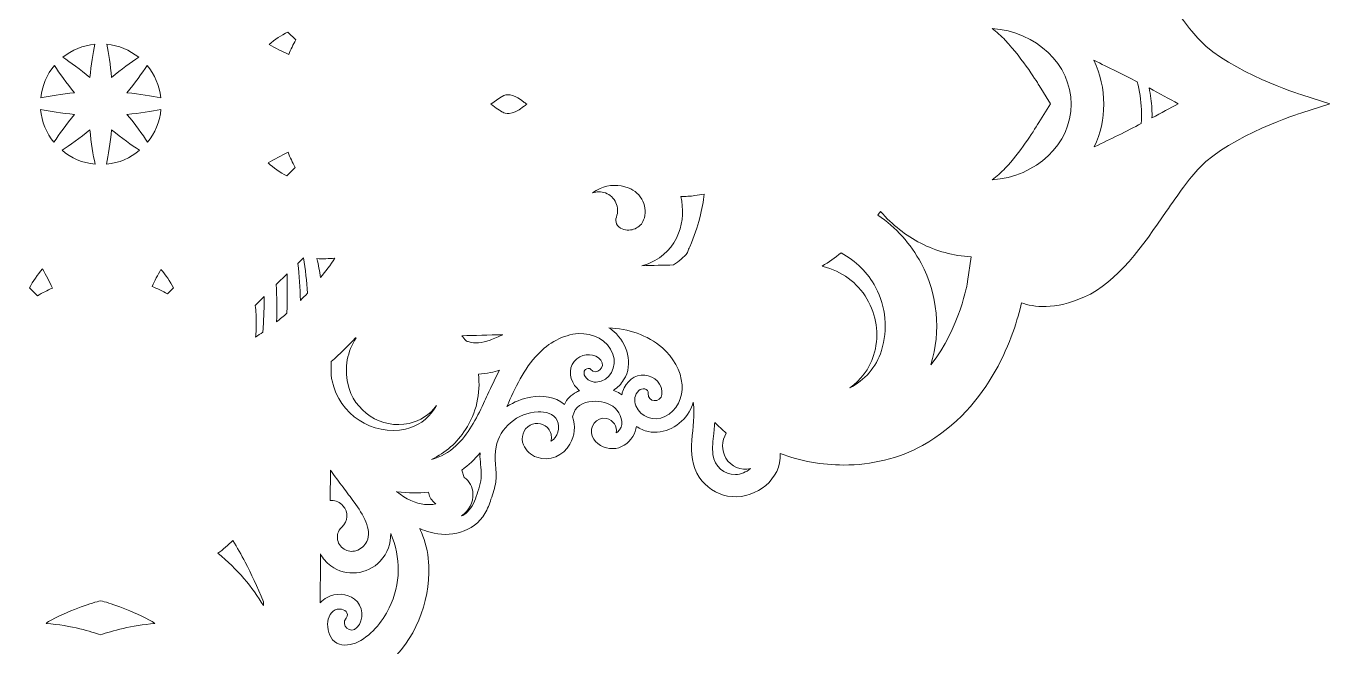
# Model space of a CAD drawing. Header units: millimetres. Extents: x -220 to 1461, y 255 to 578.
# Drawn here: x 1006.9 to 1144.7, y 389.9 to 455.6 of the extents above; entities that cross this region are included whole.
import ezdxf

# ---------------------------------------------------------------- set-up
doc = ezdxf.new("R2010")
doc.units = ezdxf.units.MM
doc.header["$MEASUREMENT"] = 0
doc.layers.add('Layer 6', color=7, linetype='Continuous')

msp = doc.modelspace()

# ---------------------------------------------------------------- linework, layer by layer
at = {"layer": 'Layer 6', "lineweight": 0}
for points, knots in [([(1141.7, 448.34), (1141.63, 448.36), (1134.11, 450.77), (1130.92, 454.12), (1129.79, 455.29), (1128.62, 456.99), (1127.38, 458.79), (1124.95, 462.32), (1122.19, 466.32), (1118.74, 467.82), (1115.56, 469.2), (1113.37, 468.92), (1112.08, 468.44), (1111.36, 471.64), (1108.9, 479.48), (1101.61, 483.53), (1097.21, 485.97), (1091.5, 486.25), (1086.55, 484.36), (1086.58, 484.6), (1086.6, 484.85), (1086.58, 485.1), (1086.39, 487.75), (1083.55, 489.58), (1081.03, 489.11), (1079.82, 488.88), (1078.71, 488.13), (1078.03, 487.11), (1077.26, 485.95), (1077.15, 484.56), (1077.25, 483.21), (1077.35, 481.85), (1077.57, 480.53), (1077.4, 479.18), (1077.3, 479.53), (1077.15, 479.87), (1076.96, 480.19), (1076.09, 481.66), (1074.35, 482.65), (1072.64, 482.28), (1070.79, 481.88), (1069.3, 479.88), (1069.96, 477.99), (1070.29, 477.05), (1071.21, 476.2), (1072.27, 476.3), (1073.3, 476.4), (1074.19, 477.29), (1074.08, 478.35), (1073.99, 479.29), (1072.52, 479.19), (1072.63, 478.26), (1072.69, 477.69), (1071.97, 477.64), (1071.64, 477.94), (1071.19, 478.35), (1071.12, 479.01), (1071.34, 479.55), (1071.82, 480.77), (1073.25, 481.25), (1074.4, 480.7), (1075.67, 480.09), (1076.32, 478.69), (1076.21, 477.32), (1076.1, 475.81), (1075.25, 474.41), (1074.13, 473.43), (1072.55, 472.05), (1070.52, 471.4), (1068.46, 471.3), (1068.65, 471.42), (1068.83, 471.56), (1069.01, 471.71), (1070.44, 472.98), (1071.11, 475.11), (1070.04, 476.83), (1068.96, 478.57), (1066.19, 479.27), (1064.86, 477.4), (1064.24, 476.52), (1064.21, 475.28), (1065.11, 474.58), (1065.86, 474), (1067.01, 473.96), (1067.64, 474.74), (1068.23, 475.47), (1067.13, 476.42), (1066.54, 475.69), (1066.45, 475.59), (1066.35, 475.56), (1066.15, 475.64), (1065.96, 475.72), (1065.86, 475.85), (1065.85, 476.04), (1065.84, 476.68), (1066.59, 477.08), (1067.15, 477.06), (1068.62, 476.99), (1069.38, 475.37), (1068.91, 474.09), (1068.51, 473), (1067.56, 472.3), (1066.48, 472.04), (1065.31, 473.31), (1064.46, 474.92), (1063.76, 476.46), (1062.65, 478.88), (1061.71, 481.45), (1060.02, 483.54), (1058.79, 485.06), (1057.09, 486.32), (1055.19, 486.76), (1056.48, 487.47), (1057.33, 488.74), (1057.45, 490.24), (1057.59, 491.99), (1056.88, 493.73), (1055.6, 494.92), (1054.3, 496.13), (1052.52, 496.73), (1050.77, 496.86), (1050.5, 496.88), (1050.23, 496.88), (1049.96, 496.88), (1050.29, 497.15), (1050.6, 497.44), (1050.9, 497.74), (1052.79, 499.64), (1053.96, 502.1), (1054.44, 504.72), (1054.97, 507.63), (1054.77, 510.67), (1054.29, 513.56), (1053.8, 516.48), (1052.94, 519.35), (1051.41, 521.91), (1051.33, 522.04), (1051.25, 522.17), (1051.16, 522.3), (1051.12, 522.38), (1051.08, 522.46), (1051.04, 522.54), (1046.99, 529.82), (1039.16, 532.28), (1035.96, 533), (1036.44, 534.29), (1036.71, 536.48), (1035.33, 539.66), (1033.84, 543.11), (1029.84, 545.87), (1026.31, 548.3), (1024.51, 549.54), (1022.81, 550.71), (1021.63, 551.84), (1018.29, 555.03), (1014.98, 562.35), (1014.98, 562.35), (1014.98, 562.35), (1011.67, 555.03), (1008.32, 551.84), (1007.15, 550.71), (1005.45, 549.54), (1003.65, 548.3), (1000.12, 545.87), (996.12, 543.11), (994.62, 539.66), (993.24, 536.48), (993.52, 534.29), (994, 533), (991.42, 532.42), (985.82, 530.71), (981.63, 526.24), (980.09, 525.07), (978.8, 523.58), (977.8, 521.91), (976.26, 519.35), (975.41, 516.48), (974.92, 513.56), (974.44, 510.67), (974.24, 507.63), (974.77, 504.72), (975.24, 502.1), (976.42, 499.64), (978.3, 497.74), (978.6, 497.44), (978.92, 497.15), (979.25, 496.88), (978.98, 496.88), (978.71, 496.88), (978.44, 496.86), (976.69, 496.73), (974.91, 496.13), (973.6, 494.92), (972.32, 493.73), (971.61, 491.99), (971.76, 490.24), (971.88, 488.74), (972.72, 487.47), (974.01, 486.76), (972.12, 486.32), (970.42, 485.06), (969.19, 483.54), (967.49, 481.45), (966.56, 478.88), (965.45, 476.46), (965.35, 476.25), (965.25, 476.03), (965.15, 475.82), (965.34, 476.45), (965.19, 477.17), (964.79, 477.74), (963.46, 479.62), (960.68, 478.92), (959.6, 477.18), (958.53, 475.46), (959.2, 473.33), (960.63, 472.06), (960.81, 471.91), (960.99, 471.77), (961.18, 471.65), (959.12, 471.75), (957.09, 472.4), (955.51, 473.78), (954.39, 474.76), (953.55, 476.16), (953.43, 477.67), (953.32, 479.04), (953.97, 480.44), (955.24, 481.05), (956.39, 481.6), (957.82, 481.12), (958.31, 479.9), (958.52, 479.36), (958.45, 478.7), (958, 478.29), (957.67, 477.99), (956.95, 478.04), (957.01, 478.61), (957.12, 479.54), (955.65, 479.64), (955.56, 478.7), (955.45, 477.64), (956.35, 476.75), (957.37, 476.65), (958.43, 476.55), (959.35, 477.39), (959.68, 478.34), (960.35, 480.23), (958.85, 482.23), (957, 482.63), (955.29, 483), (953.55, 482), (952.68, 480.54), (952.49, 480.22), (952.35, 479.88), (952.24, 479.53), (952.07, 480.88), (952.29, 482.2), (952.39, 483.56), (952.49, 484.91), (952.38, 486.3), (951.62, 487.46), (950.93, 488.48), (949.82, 489.23), (948.61, 489.46), (946.09, 489.93), (943.25, 488.1), (943.06, 485.44), (943.03, 485.1), (943.07, 484.77), (943.15, 484.46), (938.25, 486.24), (932.67, 485.93), (928.34, 483.53), (921.05, 479.48), (918.6, 471.64), (917.87, 468.44), (916.59, 468.92), (914.4, 469.2), (911.21, 467.82), (907.76, 466.32), (905.01, 462.32), (902.57, 458.79), (901.33, 456.99), (900.16, 455.29), (899.04, 454.12), (895.85, 450.77), (888.33, 448.36), (888.25, 448.34), (888.25, 448.34), (885.28, 447.4), (885.28, 447.4), (885.28, 447.4), (888.25, 446.45), (888.25, 446.45), (888.33, 446.43), (895.85, 444.02), (899.04, 440.67), (900.16, 439.5), (901.33, 437.8), (902.57, 436), (905.01, 432.47), (907.76, 428.47), (911.21, 426.97), (914.4, 425.59), (916.59, 425.87), (917.87, 426.35), (918.6, 423.15), (921.05, 415.31), (928.34, 411.26), (930.83, 409.88), (933.73, 409.19), (936.67, 409.19), (938.84, 409.19), (941.03, 409.57), (943.1, 410.32), (943.06, 410.07), (943.04, 409.82), (943.06, 409.57), (943.25, 406.91), (946.09, 405.09), (948.61, 405.56), (949.82, 405.78), (950.93, 406.53), (951.62, 407.55), (952.38, 408.71), (952.49, 410.1), (952.39, 411.45), (952.29, 412.81), (952.07, 414.14), (952.24, 415.48), (952.35, 415.14), (952.49, 414.8), (952.68, 414.47), (953.55, 413.01), (955.29, 412.01), (957, 412.38), (957.61, 412.51), (958.18, 412.82), (958.65, 413.24), (958.7, 412.88), (958.82, 412.53), (959.03, 412.2), (959.49, 411.46), (960.27, 410.93), (961.17, 410.93), (962.04, 410.93), (962.97, 411.4), (963.31, 412.24), (963.7, 413.22), (962.86, 414.32), (961.8, 414.11), (961.06, 413.97), (960.67, 413.25), (960.77, 412.58), (960.72, 412.61), (960.68, 412.63), (960.64, 412.67), (959.92, 413.25), (960.16, 414.33), (960.68, 414.97), (961.23, 415.63), (962.13, 415.94), (962.99, 415.93), (963.9, 415.93), (964.95, 415.64), (965.27, 414.69), (965.31, 414.55), (965.35, 414.42), (965.38, 414.28), (965.07, 413.34), (965.16, 412.26), (965.66, 411.41), (966.39, 410.17), (967.77, 409.51), (969.17, 410.01), (969.8, 410.24), (970.31, 410.7), (970.57, 411.33), (970.89, 412.1), (970.63, 413.01), (969.87, 413.4), (969.19, 413.75), (968.31, 413.58), (967.87, 412.92), (967.62, 412.53), (967.57, 412.11), (967.67, 411.71), (966.93, 412.06), (966.69, 413.19), (967.01, 413.9), (967.35, 414.65), (968.29, 414.84), (969.03, 414.81), (970.1, 414.77), (971.13, 414.36), (971.95, 413.67), (972.72, 413.02), (973.26, 412.1), (973.47, 411.12), (973.74, 409.88), (973.32, 408.65), (973.51, 407.4), (973.6, 406.78), (973.81, 406.17), (974.01, 405.58), (974.18, 405.05), (974.37, 404.54), (974.65, 404.06), (975.23, 403.09), (976.14, 402.4), (977.23, 402.08), (978.28, 401.78), (979.38, 401.79), (980.42, 402.08), (980.8, 402.18), (981.17, 402.31), (981.53, 402.46), (981.41, 402.2), (981.3, 401.93), (981.2, 401.68), (980.83, 400.68), (980.63, 399.6), (980.59, 398.53), (980.44, 394.57), (982.09, 390.61), (984.99, 388.09), (991.11, 382.79), (990.97, 378.13), (990.96, 377.71), (990.95, 377.67), (990.94, 377.63), (990.93, 377.58), (990.78, 376.9), (990.49, 376.04), (989.89, 375.62), (989.42, 375.29), (988.82, 375.31), (988.3, 375.47), (987.15, 375.82), (985.73, 376.95), (985.74, 378.26), (985.75, 378.72), (985.97, 379.31), (986.46, 379.44), (986.86, 379.54), (987.27, 379.29), (987.31, 378.9), (987.36, 378.49), (987.82, 378.23), (988.19, 378.31), (988.61, 378.39), (988.83, 378.79), (988.78, 379.19), (988.68, 380.05), (987.95, 380.71), (987.13, 380.89), (986.22, 381.09), (985.33, 380.72), (984.78, 379.96), (983.53, 378.23), (984.66, 376.12), (986.1, 374.95), (986.92, 374.29), (988.05, 373.82), (989.13, 373.85), (987.47, 371.79), (986.52, 369.33), (986.27, 366.67), (986.01, 363.98), (986.53, 361.27), (987.48, 358.76), (987.96, 357.49), (988.57, 356.26), (989.26, 355.09), (989.94, 353.95), (990.72, 352.82), (991.15, 351.55), (991.5, 350.51), (991.62, 349.34), (991.5, 348.24), (991.41, 348.17), (991.35, 348.06), (991.36, 347.93), (991.37, 347.78), (991.37, 347.64), (991.38, 347.49), (991.2, 346.78), (990.83, 346.06), (990.14, 345.77), (989.38, 345.45), (988.37, 345.84), (988.05, 346.61), (987.97, 346.79), (987.94, 346.99), (987.94, 347.18), (988.48, 346.88), (989.28, 347), (989.56, 347.59), (990.44, 349.42), (987.7, 351), (986.23, 348.72), (985.88, 348.18), (985.99, 344.17), (989.38, 344.17), (989.83, 344.18), (990.23, 344.26), (990.59, 344.4), (990.57, 344.36), (990.55, 344.32), (990.52, 344.28), (989.74, 343.07), (988.7, 342.05), (987.79, 340.93), (986.2, 338.96), (985.16, 336.46), (985.2, 333.9), (985.22, 332.67), (985.54, 331.42), (986.46, 330.54), (986.85, 330.16), (987.3, 329.87), (987.79, 329.68), (983.64, 328.18), (980.33, 325.33), (978.23, 321.35), (976.49, 318.05), (975.82, 314.26), (976.24, 310.71), (976.14, 309.29), (976.15, 307.85), (976.25, 306.46), (976.43, 304.08), (977.01, 301.69), (978.24, 299.62), (979.29, 297.83), (980.8, 296.32), (982.6, 295.28), (985.11, 293.84), (988.07, 293.22), (990.91, 293.59), (989.59, 292.54), (988.72, 291.09), (988.45, 289.42), (987.96, 286.39), (989.58, 283.39), (991.76, 281.4), (994.26, 279.12), (997.4, 277.6), (1000.32, 275.93), (1001.93, 275.01), (1003.53, 274.09), (1005.14, 273.17), (1006.46, 272.41), (1007.79, 271.67), (1009.06, 270.82), (1010.3, 269.99), (1011.49, 269.04), (1012.42, 267.9), (1013.87, 265), (1014.91, 262.49), (1014.91, 262.49), (1014.91, 262.49), (1015.97, 264.98), (1017.45, 267.86), (1018.38, 269.02), (1019.59, 269.98), (1020.84, 270.82), (1022.11, 271.67), (1023.44, 272.41), (1024.76, 273.17), (1026.37, 274.09), (1027.97, 275.01), (1029.58, 275.93), (1032.49, 277.6), (1035.64, 279.12), (1038.14, 281.4), (1040.32, 283.39), (1041.94, 286.39), (1041.45, 289.42), (1041.18, 291.09), (1040.31, 292.54), (1038.99, 293.59), (1041.83, 293.22), (1044.78, 293.84), (1047.29, 295.28), (1049.1, 296.32), (1050.61, 297.83), (1051.66, 299.62), (1052.88, 301.69), (1053.47, 304.08), (1053.65, 306.46), (1053.74, 307.76), (1053.76, 309.1), (1053.68, 310.44), (1054.16, 314.07), (1053.51, 317.97), (1051.72, 321.35), (1049.63, 325.32), (1046.34, 328.16), (1042.21, 329.66), (1042.71, 329.86), (1043.18, 330.15), (1043.58, 330.54), (1044.49, 331.42), (1044.81, 332.67), (1044.83, 333.9), (1044.87, 336.46), (1043.83, 338.96), (1042.24, 340.93), (1041.34, 342.05), (1040.29, 343.07), (1039.51, 344.28), (1039.48, 344.32), (1039.46, 344.36), (1039.44, 344.4), (1039.8, 344.26), (1040.2, 344.18), (1040.65, 344.17), (1044.04, 344.17), (1044.15, 348.18), (1043.8, 348.72), (1042.33, 351), (1039.59, 349.42), (1040.47, 347.59), (1040.75, 347), (1041.55, 346.88), (1042.09, 347.18), (1042.09, 346.99), (1042.06, 346.79), (1041.98, 346.61), (1041.66, 345.84), (1040.65, 345.45), (1039.89, 345.77), (1039.2, 346.06), (1038.84, 346.78), (1038.66, 347.49), (1038.66, 347.64), (1038.66, 347.78), (1038.67, 347.93), (1038.68, 348.06), (1038.62, 348.17), (1038.53, 348.24), (1038.41, 349.34), (1038.53, 350.51), (1038.88, 351.55), (1039.31, 352.82), (1040.09, 353.95), (1040.77, 355.09), (1041.46, 356.26), (1042.07, 357.49), (1042.55, 358.76), (1043.5, 361.27), (1044.02, 363.98), (1043.76, 366.67), (1043.51, 369.33), (1042.57, 371.79), (1040.9, 373.85), (1041.98, 373.82), (1043.11, 374.29), (1043.93, 374.95), (1045.37, 376.12), (1046.5, 378.23), (1045.25, 379.96), (1044.7, 380.72), (1043.82, 381.09), (1042.9, 380.89), (1042.08, 380.71), (1041.35, 380.05), (1041.25, 379.19), (1041.21, 378.79), (1041.42, 378.39), (1041.84, 378.31), (1042.21, 378.23), (1042.67, 378.49), (1042.72, 378.9), (1042.76, 379.29), (1043.17, 379.54), (1043.57, 379.44), (1044.06, 379.31), (1044.28, 378.72), (1044.29, 378.26), (1044.3, 376.95), (1042.88, 375.82), (1041.74, 375.47), (1041.22, 375.31), (1040.61, 375.29), (1040.15, 375.62), (1039.54, 376.04), (1039.25, 376.9), (1039.1, 377.58), (1039.09, 377.63), (1039.08, 377.67), (1039.08, 377.71), (1039.06, 378.13), (1038.92, 382.79), (1045.04, 388.09), (1047.95, 390.61), (1049.59, 394.57), (1049.44, 398.53), (1049.41, 399.6), (1049.21, 400.68), (1048.83, 401.68), (1048.73, 401.93), (1048.62, 402.2), (1048.5, 402.46), (1048.86, 402.31), (1049.23, 402.18), (1049.61, 402.08), (1050.66, 401.79), (1051.75, 401.78), (1052.8, 402.08), (1053.89, 402.4), (1054.8, 403.09), (1055.38, 404.06), (1055.66, 404.54), (1055.85, 405.05), (1056.02, 405.58), (1056.22, 406.17), (1056.43, 406.78), (1056.52, 407.4), (1056.71, 408.65), (1056.29, 409.88), (1056.56, 411.12), (1056.77, 412.1), (1057.31, 413.02), (1058.08, 413.67), (1058.9, 414.36), (1059.93, 414.77), (1061, 414.81), (1061.74, 414.84), (1062.68, 414.65), (1063.02, 413.9), (1063.34, 413.19), (1063.1, 412.06), (1062.36, 411.71), (1062.46, 412.11), (1062.42, 412.53), (1062.16, 412.92), (1061.73, 413.58), (1060.84, 413.75), (1060.16, 413.4), (1059.4, 413.01), (1059.14, 412.1), (1059.46, 411.33), (1059.72, 410.7), (1060.23, 410.24), (1060.87, 410.01), (1062.26, 409.51), (1063.64, 410.17), (1064.37, 411.41), (1064.87, 412.26), (1064.97, 413.34), (1064.65, 414.28), (1064.68, 414.42), (1064.72, 414.55), (1064.76, 414.69), (1065.08, 415.64), (1066.13, 415.93), (1067.05, 415.93), (1067.9, 415.94), (1068.81, 415.63), (1069.35, 414.97), (1069.87, 414.33), (1070.11, 413.25), (1069.39, 412.67), (1069.35, 412.63), (1069.31, 412.61), (1069.26, 412.58), (1069.36, 413.25), (1068.97, 413.97), (1068.23, 414.11), (1067.17, 414.32), (1066.33, 413.22), (1066.72, 412.24), (1067.06, 411.4), (1067.99, 410.93), (1068.87, 410.93), (1069.76, 410.93), (1070.54, 411.46), (1071, 412.2), (1071.22, 412.55), (1071.34, 412.91), (1071.39, 413.28), (1071.77, 413.02), (1072.19, 412.83), (1072.64, 412.73), (1074.35, 412.36), (1076.09, 413.36), (1076.96, 414.82), (1077.15, 415.15), (1077.3, 415.48), (1077.4, 415.83), (1077.57, 414.48), (1077.35, 413.16), (1077.25, 411.8), (1077.15, 410.45), (1077.26, 409.06), (1078.03, 407.9), (1078.71, 406.88), (1079.82, 406.13), (1081.03, 405.91), (1083.55, 405.43), (1086.39, 407.26), (1086.58, 409.92), (1086.6, 410.09), (1086.59, 410.25), (1086.58, 410.41), (1088.73, 409.6), (1091.02, 409.19), (1093.28, 409.19), (1096.23, 409.19), (1099.13, 409.88), (1101.61, 411.26), (1108.9, 415.31), (1111.36, 423.15), (1112.08, 426.35), (1113.37, 425.87), (1115.56, 425.59), (1118.74, 426.97), (1122.19, 428.47), (1124.95, 432.47), (1127.38, 436), (1128.62, 437.8), (1129.79, 439.5), (1130.92, 440.67), (1134.11, 444.02), (1141.63, 446.43), (1141.7, 446.45), (1141.7, 446.45), (1144.67, 447.4), (1144.67, 447.4), (1144.67, 447.4), (1141.7, 448.34), (1141.7, 448.34)], [0, 0, 0, 0, 1, 1, 1, 2, 2, 2, 3, 3, 3, 4, 4, 4, 5, 5, 5, 6, 6, 6, 7, 7, 7, 8, 8, 8, 9, 9, 9, 10, 10, 10, 11, 11, 11, 12, 12, 12, 13, 13, 13, 14, 14, 14, 15, 15, 15, 16, 16, 16, 17, 17, 17, 18, 18, 18, 19, 19, 19, 20, 20, 20, 21, 21, 21, 22, 22, 22, 23, 23, 23, 24, 24, 24, 25, 25, 25, 26, 26, 26, 27, 27, 27, 28, 28, 28, 29, 29, 29, 30, 30, 30, 31, 31, 31, 32, 32, 32, 33, 33, 33, 34, 34, 34, 35, 35, 35, 36, 36, 36, 37, 37, 37, 38, 38, 38, 39, 39, 39, 40, 40, 40, 41, 41, 41, 42, 42, 42, 43, 43, 43, 44, 44, 44, 45, 45, 45, 46, 46, 46, 47, 47, 47, 48, 48, 48, 49, 49, 49, 50, 50, 50, 51, 51, 51, 52, 52, 52, 53, 53, 53, 54, 54, 54, 55, 55, 55, 56, 56, 56, 57, 57, 57, 58, 58, 58, 59, 59, 59, 60, 60, 60, 61, 61, 61, 62, 62, 62, 63, 63, 63, 64, 64, 64, 65, 65, 65, 66, 66, 66, 67, 67, 67, 68, 68, 68, 69, 69, 69, 70, 70, 70, 71, 71, 71, 72, 72, 72, 73, 73, 73, 74, 74, 74, 75, 75, 75, 76, 76, 76, 77, 77, 77, 78, 78, 78, 79, 79, 79, 80, 80, 80, 81, 81, 81, 82, 82, 82, 83, 83, 83, 84, 84, 84, 85, 85, 85, 86, 86, 86, 87, 87, 87, 88, 88, 88, 89, 89, 89, 90, 90, 90, 91, 91, 91, 92, 92, 92, 93, 93, 93, 94, 94, 94, 95, 95, 95, 96, 96, 96, 97, 97, 97, 98, 98, 98, 99, 99, 99, 100, 100, 100, 101, 101, 101, 102, 102, 102, 103, 103, 103, 104, 104, 104, 105, 105, 105, 106, 106, 106, 107, 107, 107, 108, 108, 108, 109, 109, 109, 110, 110, 110, 111, 111, 111, 112, 112, 112, 113, 113, 113, 114, 114, 114, 115, 115, 115, 116, 116, 116, 117, 117, 117, 118, 118, 118, 119, 119, 119, 120, 120, 120, 121, 121, 121, 122, 122, 122, 123, 123, 123, 124, 124, 124, 125, 125, 125, 126, 126, 126, 127, 127, 127, 128, 128, 128, 129, 129, 129, 130, 130, 130, 131, 131, 131, 132, 132, 132, 133, 133, 133, 134, 134, 134, 135, 135, 135, 136, 136, 136, 137, 137, 137, 138, 138, 138, 139, 139, 139, 140, 140, 140, 141, 141, 141, 142, 142, 142, 143, 143, 143, 144, 144, 144, 145, 145, 145, 146, 146, 146, 147, 147, 147, 148, 148, 148, 149, 149, 149, 150, 150, 150, 151, 151, 151, 152, 152, 152, 153, 153, 153, 154, 154, 154, 155, 155, 155, 156, 156, 156, 157, 157, 157, 158, 158, 158, 159, 159, 159, 160, 160, 160, 161, 161, 161, 162, 162, 162, 163, 163, 163, 164, 164, 164, 165, 165, 165, 166, 166, 166, 167, 167, 167, 168, 168, 168, 169, 169, 169, 170, 170, 170, 171, 171, 171, 172, 172, 172, 173, 173, 173, 174, 174, 174, 175, 175, 175, 176, 176, 176, 177, 177, 177, 178, 178, 178, 179, 179, 179, 180, 180, 180, 181, 181, 181, 182, 182, 182, 183, 183, 183, 184, 184, 184, 185, 185, 185, 186, 186, 186, 187, 187, 187, 188, 188, 188, 189, 189, 189, 190, 190, 190, 191, 191, 191, 192, 192, 192, 193, 193, 193, 194, 194, 194, 195, 195, 195, 196, 196, 196, 197, 197, 197, 198, 198, 198, 199, 199, 199, 200, 200, 200, 201, 201, 201, 202, 202, 202, 203, 203, 203, 204, 204, 204, 205, 205, 205, 206, 206, 206, 207, 207, 207, 208, 208, 208, 209, 209, 209, 210, 210, 210, 211, 211, 211, 212, 212, 212, 213, 213, 213, 214, 214, 214, 215, 215, 215, 216, 216, 216, 217, 217, 217, 218, 218, 218, 219, 219, 219, 220, 220, 220, 221, 221, 221, 222, 222, 222, 223, 223, 223, 224, 224, 224, 225, 225, 225, 226, 226, 226, 227, 227, 227, 228, 228, 228, 229, 229, 229, 230, 230, 230, 231, 231, 231, 232, 232, 232, 233, 233, 233, 234, 234, 234, 235, 235, 235, 236, 236, 236, 237, 237, 237, 238, 238, 238, 239, 239, 239, 240, 240, 240, 241, 241, 241, 242, 242, 242, 243, 243, 243, 244, 244, 244, 245, 245, 245, 246, 246, 246, 247, 247, 247, 248, 248, 248, 249, 249, 249, 250, 250, 250, 251, 251, 251, 252, 252, 252, 253, 253, 253, 254, 254, 254, 255, 255, 255, 256, 256, 256, 257, 257, 257, 258, 258, 258, 259, 259, 259, 260, 260, 260, 261, 261, 261, 262, 262, 262, 263, 263, 263, 264, 264, 264, 265, 265, 265, 266, 266, 266, 267, 267, 267, 268, 268, 268, 269, 269, 269, 270, 270, 270, 271, 271, 271, 272, 272, 272, 273, 273, 273, 274, 274, 274, 275, 275, 275, 276, 276, 276, 277, 277, 277, 278, 278, 278, 278]), ([(1034.65, 452.62), (1033.94, 452.94), (1033.25, 453.29), (1032.57, 453.66), (1033.17, 454.2), (1033.84, 454.65), (1034.56, 454.99), (1034.56, 454.99), (1035.4, 454.16), (1035.4, 454.16), (1035.11, 453.66), (1034.86, 453.15), (1034.65, 452.62)], [0, 0, 0, 0, 1, 1, 1, 2, 2, 2, 3, 3, 3, 4, 4, 4, 4]), ([(1108.97, 439.35), (1109.47, 439.72), (1109.94, 440.13), (1110.37, 440.6), (1111.93, 442.27), (1113.26, 444.34), (1113.9, 445.41), (1113.9, 445.41), (1115.13, 447.39), (1115.13, 447.39), (1115.13, 447.39), (1113.95, 449.34), (1113.95, 449.34), (1113.88, 449.45), (1112.26, 452.1), (1110.37, 454.12), (1109.94, 454.59), (1109.48, 455), (1108.98, 455.37), (1113.65, 455.04), (1117.33, 451.57), (1117.33, 447.36), (1117.33, 443.15), (1113.64, 439.68), (1108.97, 439.35)], [0, 0, 0, 0, 1, 1, 1, 2, 2, 2, 3, 3, 3, 4, 4, 4, 5, 5, 5, 6, 6, 6, 7, 7, 7, 8, 8, 8, 8]), ([(1014.16, 453.71), (1013.96, 452.74), (1013.77, 451.54), (1013.64, 450.19), (1012.6, 451.06), (1011.6, 451.77), (1010.77, 452.32), (1011.72, 453.08), (1012.89, 453.59), (1014.16, 453.71)], [0, 0, 0, 0, 1, 1, 1, 2, 2, 2, 3, 3, 3, 3]), ([(1015.93, 450.19), (1015.81, 451.54), (1015.61, 452.74), (1015.41, 453.71), (1016.69, 453.59), (1017.85, 453.08), (1018.8, 452.32), (1017.97, 451.77), (1016.98, 451.06), (1015.93, 450.19)], [0, 0, 0, 0, 1, 1, 1, 2, 2, 2, 3, 3, 3, 3]), ([(1124.74, 445.31), (1123.2, 444.51), (1121.53, 443.67), (1119.77, 442.85), (1120.44, 444.27), (1120.78, 445.8), (1120.78, 447.36), (1120.78, 448.97), (1120.42, 450.55), (1119.72, 452), (1121.32, 451.25), (1122.87, 450.48), (1124.31, 449.74), (1124.55, 448.77), (1124.71, 447.79), (1124.75, 446.79), (1124.78, 446.3), (1124.77, 445.81), (1124.74, 445.31)], [0, 0, 0, 0, 1, 1, 1, 2, 2, 2, 3, 3, 3, 4, 4, 4, 5, 5, 5, 6, 6, 6, 6]), ([(1012.02, 448.57), (1010.64, 448.44), (1009.42, 448.24), (1008.44, 448.04), (1008.58, 449.33), (1009.1, 450.5), (1009.89, 451.45), (1010.44, 450.62), (1011.15, 449.62), (1012.02, 448.57)], [0, 0, 0, 0, 1, 1, 1, 2, 2, 2, 3, 3, 3, 3]), ([(1021.13, 448.04), (1020.15, 448.24), (1018.93, 448.44), (1017.55, 448.57), (1018.42, 449.62), (1019.14, 450.62), (1019.69, 451.45), (1020.47, 450.5), (1021, 449.33), (1021.13, 448.04)], [0, 0, 0, 0, 1, 1, 1, 2, 2, 2, 3, 3, 3, 3]), ([(1056.95, 448.03), (1056.95, 448.03), (1057.38, 448.29), (1057.38, 448.29), (1057.92, 448.49), (1058.62, 448.27), (1059.46, 447.62), (1059.57, 447.53), (1059.69, 447.45), (1059.8, 447.36), (1059.69, 447.28), (1059.57, 447.19), (1059.46, 447.1), (1058.14, 446.09), (1057.5, 446.37), (1057.26, 446.5), (1057.02, 446.65), (1056.57, 446.96), (1056, 447.36), (1056, 447.36), (1056.95, 448.03), (1056.95, 448.03)], [0, 0, 0, 0, 1, 1, 1, 2, 2, 2, 3, 3, 3, 4, 4, 4, 5, 5, 5, 6, 6, 6, 7, 7, 7, 7]), ([(1125.87, 445.91), (1125.88, 446.23), (1125.87, 446.54), (1125.86, 446.86), (1125.82, 447.6), (1125.72, 448.35), (1125.57, 449.08), (1126.67, 448.49), (1127.7, 447.93), (1128.63, 447.41), (1127.79, 446.94), (1126.86, 446.43), (1125.87, 445.91)], [0, 0, 0, 0, 1, 1, 1, 2, 2, 2, 3, 3, 3, 4, 4, 4, 4]), ([(1009.84, 443.33), (1009.05, 444.3), (1008.54, 445.5), (1008.43, 446.81), (1009.41, 446.61), (1010.64, 446.41), (1012.02, 446.28), (1011.12, 445.2), (1010.4, 444.18), (1009.84, 443.33)], [0, 0, 0, 0, 1, 1, 1, 2, 2, 2, 3, 3, 3, 3]), ([(1019.73, 443.33), (1019.18, 444.18), (1018.45, 445.2), (1017.55, 446.28), (1018.93, 446.41), (1020.16, 446.61), (1021.14, 446.81), (1021.03, 445.5), (1020.52, 444.3), (1019.73, 443.33)], [0, 0, 0, 0, 1, 1, 1, 2, 2, 2, 3, 3, 3, 3]), ([(1013.64, 444.66), (1013.77, 443.25), (1013.98, 442), (1014.19, 441.01), (1012.86, 441.13), (1011.65, 441.66), (1010.69, 442.48), (1011.53, 443.03), (1012.56, 443.76), (1013.64, 444.66)], [0, 0, 0, 0, 1, 1, 1, 2, 2, 2, 3, 3, 3, 3]), ([(1018.88, 442.48), (1017.92, 441.66), (1016.71, 441.13), (1015.39, 441.01), (1015.59, 442), (1015.8, 443.25), (1015.93, 444.66), (1017.01, 443.76), (1018.04, 443.03), (1018.88, 442.48)], [0, 0, 0, 0, 1, 1, 1, 2, 2, 2, 3, 3, 3, 3]), ([(1034.44, 439.79), (1033.72, 440.15), (1033.05, 440.62), (1032.46, 441.16), (1033.15, 441.56), (1033.86, 441.93), (1034.58, 442.27), (1034.79, 441.73), (1035.05, 441.2), (1035.33, 440.68), (1035.33, 440.68), (1034.44, 439.79), (1034.44, 439.79)], [0, 0, 0, 0, 1, 1, 1, 2, 2, 2, 3, 3, 3, 4, 4, 4, 4]), ([(1069.22, 436.93), (1069.01, 437.41), (1068.62, 437.78), (1068.12, 437.97), (1067.89, 438.06), (1067.66, 438.1), (1067.42, 438.1), (1067.2, 438.1), (1066.98, 438.06), (1066.76, 437.98), (1067, 438.17), (1067.27, 438.32), (1067.55, 438.45), (1068.5, 438.86), (1069.56, 438.88), (1070.53, 438.51), (1071.22, 438.25), (1071.77, 437.75), (1072.07, 437.09), (1072.36, 436.46), (1072.39, 435.75), (1072.15, 435.11), (1071.99, 434.7), (1071.68, 434.37), (1071.26, 434.19), (1070.83, 434), (1070.34, 433.99), (1069.89, 434.16), (1069.63, 434.26), (1069.42, 434.46), (1069.3, 434.7), (1069.19, 434.94), (1069.18, 435.19), (1069.27, 435.42), (1069.46, 435.91), (1069.44, 436.45), (1069.22, 436.93)], [0, 0, 0, 0, 1, 1, 1, 2, 2, 2, 3, 3, 3, 4, 4, 4, 5, 5, 5, 6, 6, 6, 7, 7, 7, 8, 8, 8, 9, 9, 9, 10, 10, 10, 11, 11, 11, 12, 12, 12, 12]), ([(1077.02, 432.28), (1077, 432.23), (1076.98, 432.18), (1076.96, 432.13), (1076.89, 431.98), (1076.83, 431.82), (1076.79, 431.66), (1076.37, 431.16), (1075.88, 430.73), (1075.32, 430.36), (1074.24, 430.33), (1073.12, 430.3), (1071.96, 430.27), (1072.26, 430.34), (1072.55, 430.44), (1072.84, 430.57), (1074.24, 431.18), (1075.31, 432.29), (1075.84, 433.71), (1076.32, 434.97), (1076.39, 436.31), (1076.07, 437.59), (1076.57, 437.59), (1077.08, 437.62), (1077.57, 437.69), (1077.9, 437.73), (1078.22, 437.78), (1078.54, 437.85), (1078.39, 436.37), (1077.98, 434.45), (1077.02, 432.28)], [0, 0, 0, 0, 1, 1, 1, 2, 2, 2, 3, 3, 3, 4, 4, 4, 5, 5, 5, 6, 6, 6, 7, 7, 7, 8, 8, 8, 9, 9, 9, 10, 10, 10, 10]), ([(1106.39, 428.59), (1106.38, 428.52), (1105.58, 423.68), (1102.5, 419.79), (1103.6, 423.39), (1103.23, 427.21), (1101.47, 430.54), (1100.37, 432.59), (1098.81, 434.34), (1096.91, 435.63), (1097, 435.75), (1097.09, 435.88), (1097.18, 436.01), (1098.43, 434.6), (1099.88, 433.45), (1101.43, 432.66), (1103.08, 431.81), (1104.86, 431.33), (1106.75, 431.21), (1106.75, 431.21), (1106.39, 428.59), (1106.39, 428.59)], [0, 0, 0, 0, 1, 1, 1, 2, 2, 2, 3, 3, 3, 4, 4, 4, 5, 5, 5, 6, 6, 6, 7, 7, 7, 7]), ([(1097.28, 421.29), (1096.73, 419.52), (1095.48, 418.14), (1093.93, 417.35), (1095.09, 418.15), (1096, 419.33), (1096.45, 420.77), (1097.05, 422.67), (1096.86, 424.69), (1095.93, 426.45), (1094.99, 428.22), (1093.4, 429.52), (1091.47, 430.1), (1091.32, 430.14), (1091.16, 430.18), (1091.01, 430.22), (1091.71, 430.66), (1092.38, 431.13), (1093.02, 431.63), (1094.57, 430.81), (1095.85, 429.53), (1096.67, 427.99), (1097.77, 425.92), (1097.99, 423.54), (1097.28, 421.29)], [0, 0, 0, 0, 1, 1, 1, 2, 2, 2, 3, 3, 3, 4, 4, 4, 5, 5, 5, 6, 6, 6, 7, 7, 7, 8, 8, 8, 8]), ([(1008.63, 429.93), (1009.01, 429.27), (1009.36, 428.59), (1009.68, 427.91), (1009.14, 427.67), (1008.61, 427.4), (1008.1, 427.1), (1008.1, 427.1), (1007.26, 427.92), (1007.26, 427.92), (1007.62, 428.65), (1008.08, 429.33), (1008.63, 429.93)], [0, 0, 0, 0, 1, 1, 1, 2, 2, 2, 3, 3, 3, 4, 4, 4, 4]), ([(1036.62, 427.37), (1036.38, 427.11), (1036.13, 426.85), (1035.88, 426.6), (1035.86, 427.91), (1035.77, 429.22), (1035.61, 430.52), (1035.61, 430.52), (1036.21, 431.12), (1036.21, 431.12), (1036.41, 429.88), (1036.56, 428.63), (1036.62, 427.37)], [0, 0, 0, 0, 1, 1, 1, 2, 2, 2, 3, 3, 3, 4, 4, 4, 4]), ([(1039.52, 431.06), (1039.05, 430.35), (1038.54, 429.67), (1038.01, 429.01), (1037.92, 429.69), (1037.79, 430.36), (1037.63, 431.02), (1038.26, 431), (1038.89, 431.01), (1039.52, 431.06)], [0, 0, 0, 0, 1, 1, 1, 2, 2, 2, 3, 3, 3, 3]), ([(1021.14, 429.87), (1021.67, 429.28), (1022.11, 428.63), (1022.46, 427.92), (1022.46, 427.92), (1021.84, 427.31), (1021.84, 427.31), (1021.31, 427.6), (1020.76, 427.86), (1020.2, 428.08), (1020.49, 428.69), (1020.81, 429.28), (1021.14, 429.87)], [0, 0, 0, 0, 1, 1, 1, 2, 2, 2, 3, 3, 3, 4, 4, 4, 4]), ([(1033.33, 428.27), (1033.33, 428.27), (1034.47, 429.4), (1034.47, 429.4), (1034.5, 428.04), (1034.5, 426.69), (1034.46, 425.34), (1034.46, 425.32), (1034.46, 425.29), (1034.46, 425.26), (1034.1, 424.94), (1033.74, 424.64), (1033.36, 424.34), (1033.41, 425.65), (1033.4, 426.96), (1033.33, 428.27)], [0, 0, 0, 0, 1, 1, 1, 2, 2, 2, 3, 3, 3, 4, 4, 4, 5, 5, 5, 5]), ([(1031.95, 423.76), (1031.94, 423.59), (1031.92, 423.42), (1031.91, 423.25), (1031.66, 423.07), (1031.41, 422.89), (1031.15, 422.72), (1031.19, 423.22), (1031.22, 423.72), (1031.22, 424.22), (1031.22, 424.83), (1031.18, 425.45), (1031.11, 426.07), (1031.11, 426.07), (1032.06, 427.01), (1032.06, 427.01), (1032.06, 425.92), (1032.02, 424.84), (1031.95, 423.76)], [0, 0, 0, 0, 1, 1, 1, 2, 2, 2, 3, 3, 3, 4, 4, 4, 5, 5, 5, 6, 6, 6, 6]), ([(1067.15, 417.96), (1066.59, 417.93), (1065.84, 418.33), (1065.85, 418.97), (1065.86, 419.16), (1065.96, 419.29), (1066.15, 419.37), (1066.35, 419.45), (1066.45, 419.43), (1066.54, 419.32), (1067.13, 418.59), (1068.23, 419.55), (1067.64, 420.27), (1067.01, 421.05), (1065.86, 421.01), (1065.11, 420.43), (1064.21, 419.73), (1064.24, 418.49), (1064.86, 417.62), (1065.02, 417.39), (1065.2, 417.21), (1065.39, 417.05), (1065.28, 417.01), (1065.17, 416.97), (1065.07, 416.91), (1064.48, 416.61), (1064.05, 416.16), (1063.78, 415.61), (1062.83, 416.43), (1061.41, 416.59), (1060.22, 416.37), (1059.31, 416.21), (1058.45, 415.87), (1057.69, 415.37), (1058.59, 417.35), (1059.48, 419.35), (1060.99, 420.93), (1062.09, 422.09), (1063.63, 422.99), (1065.27, 423.09), (1066.8, 423.18), (1068.36, 422.42), (1068.91, 420.92), (1069.38, 419.64), (1068.62, 418.02), (1067.15, 417.96)], [0, 0, 0, 0, 1, 1, 1, 2, 2, 2, 3, 3, 3, 4, 4, 4, 5, 5, 5, 6, 6, 6, 7, 7, 7, 8, 8, 8, 9, 9, 9, 10, 10, 10, 11, 11, 11, 12, 12, 12, 13, 13, 13, 14, 14, 14, 15, 15, 15, 15]), ([(1074.4, 414.31), (1073.25, 413.76), (1071.82, 414.24), (1071.34, 415.46), (1071.12, 416), (1071.19, 416.67), (1071.64, 417.07), (1071.97, 417.37), (1072.69, 417.32), (1072.63, 416.75), (1072.52, 415.82), (1073.99, 415.72), (1074.08, 416.66), (1074.19, 417.72), (1073.3, 418.61), (1072.27, 418.71), (1071.21, 418.81), (1070.29, 417.97), (1069.96, 417.02), (1069.91, 416.88), (1069.88, 416.74), (1069.85, 416.61), (1069.78, 416.65), (1069.72, 416.7), (1069.65, 416.75), (1069.43, 416.89), (1069.19, 417), (1068.96, 417.09), (1069.39, 417.38), (1069.77, 417.75), (1070.04, 418.19), (1071.11, 419.9), (1070.44, 422.03), (1069.01, 423.3), (1068.83, 423.45), (1068.65, 423.59), (1068.46, 423.71), (1070.52, 423.61), (1072.55, 422.97), (1074.13, 421.58), (1075.25, 420.6), (1076.1, 419.2), (1076.21, 417.69), (1076.32, 416.32), (1075.67, 414.93), (1074.4, 414.31)], [0, 0, 0, 0, 1, 1, 1, 2, 2, 2, 3, 3, 3, 4, 4, 4, 5, 5, 5, 6, 6, 6, 7, 7, 7, 8, 8, 8, 9, 9, 9, 10, 10, 10, 11, 11, 11, 12, 12, 12, 13, 13, 13, 14, 14, 14, 15, 15, 15, 15]), ([(1039.23, 418.1), (1039.2, 418.26), (1039.17, 418.43), (1039.14, 418.59), (1039.14, 418.59), (1039.15, 420.14), (1039.15, 420.14), (1040.05, 420.93), (1040.91, 421.78), (1041.72, 422.66), (1041.74, 422.66), (1041.76, 422.66), (1041.78, 422.66), (1041.78, 422.65), (1041.77, 422.64), (1041.76, 422.63), (1040.84, 421.2), (1040.52, 419.49), (1040.88, 417.82), (1041.52, 414.86), (1044.43, 412.96), (1047.37, 413.59), (1048.55, 413.85), (1049.57, 414.52), (1050.26, 415.5), (1050.18, 415.36), (1050.1, 415.22), (1050.02, 415.09), (1049.32, 414.01), (1048.25, 413.27), (1047, 413), (1043.48, 412.25), (1040, 414.54), (1039.23, 418.1)], [0, 0, 0, 0, 1, 1, 1, 2, 2, 2, 3, 3, 3, 4, 4, 4, 5, 5, 5, 6, 6, 6, 7, 7, 7, 8, 8, 8, 9, 9, 9, 10, 10, 10, 11, 11, 11, 11]), ([(1055.92, 422.4), (1055.03, 422.09), (1054.31, 422.03), (1053.71, 422.21), (1053.6, 422.25), (1053.49, 422.29), (1053.35, 422.35), (1053.23, 422.53), (1053.1, 422.7), (1052.95, 422.87), (1054.3, 422.9), (1055.74, 422.94), (1057.28, 422.97), (1056.82, 422.76), (1056.38, 422.56), (1055.92, 422.4)], [0, 0, 0, 0, 1, 1, 1, 2, 2, 2, 3, 3, 3, 4, 4, 4, 5, 5, 5, 5]), ([(1055.66, 416.62), (1055.52, 416.31), (1055.38, 416.01), (1055.24, 415.7), (1054.48, 414.09), (1053.6, 412.42), (1052.31, 411.22), (1051.58, 410.53), (1050.72, 410.05), (1049.74, 409.79), (1051.2, 410.48), (1052.44, 411.56), (1053.34, 412.94), (1054.47, 414.7), (1054.94, 416.76), (1054.69, 418.81), (1055.11, 418.82), (1055.54, 418.88), (1055.97, 418.97), (1056.3, 419.04), (1056.62, 419.13), (1056.93, 419.23), (1056.47, 418.37), (1056.06, 417.49), (1055.66, 416.62)], [0, 0, 0, 0, 1, 1, 1, 2, 2, 2, 3, 3, 3, 4, 4, 4, 5, 5, 5, 6, 6, 6, 7, 7, 7, 8, 8, 8, 8]), ([(1081.86, 408.18), (1080.64, 408.14), (1079.65, 409.02), (1079.48, 410.31), (1079.39, 411), (1079.47, 411.75), (1079.56, 412.54), (1079.58, 412.72), (1079.6, 412.9), (1079.61, 413.08), (1079.63, 413.27), (1079.65, 413.47), (1079.66, 413.69), (1080.05, 413.3), (1080.46, 412.92), (1080.89, 412.57), (1080.39, 411.74), (1080.36, 410.73), (1080.84, 409.92), (1081.38, 409.03), (1082.45, 408.57), (1083.45, 408.81), (1083, 408.44), (1082.4, 408.2), (1081.86, 408.18)], [0, 0, 0, 0, 1, 1, 1, 2, 2, 2, 3, 3, 3, 4, 4, 4, 5, 5, 5, 6, 6, 6, 7, 7, 7, 8, 8, 8, 8]), ([(1055, 408.08), (1054.97, 407.33), (1054.71, 406.57), (1054.46, 405.87), (1054.23, 405.2), (1053.92, 404.51), (1053.35, 404.07), (1053.21, 403.96), (1053.07, 403.87), (1052.92, 403.8), (1053.66, 404.39), (1054.16, 405.2), (1054.12, 406.19), (1054.09, 406.85), (1053.74, 407.49), (1053.2, 407.87), (1053.2, 407.87), (1052.93, 408.66), (1052.93, 408.66), (1053.66, 409.17), (1054.3, 409.79), (1054.87, 410.47), (1054.87, 410.45), (1054.86, 410.42), (1054.86, 410.39), (1054.83, 409.62), (1055.02, 408.85), (1055, 408.08)], [0, 0, 0, 0, 1, 1, 1, 2, 2, 2, 3, 3, 3, 4, 4, 4, 5, 5, 5, 6, 6, 6, 7, 7, 7, 8, 8, 8, 9, 9, 9, 9]), ([(1040.38, 404.89), (1040.05, 405.26), (1039.62, 405.45), (1039.18, 405.45), (1039.13, 405.45), (1039.08, 405.45), (1039.03, 405.44), (1039.03, 405.44), (1039.06, 408.63), (1039.06, 408.63), (1039.5, 408.02), (1039.95, 407.42), (1040.39, 406.84), (1040.78, 406.31), (1041.18, 405.79), (1041.57, 405.25), (1042.49, 403.98), (1043.48, 402.36), (1042.9, 401.11), (1042.68, 400.65), (1042.25, 400.28), (1041.75, 400.13), (1041.31, 400), (1040.87, 400.05), (1040.5, 400.28), (1040.09, 400.53), (1039.83, 400.96), (1039.79, 401.44), (1039.77, 401.71), (1039.8, 402.21), (1040.26, 402.62), (1040.93, 403.22), (1040.98, 404.21), (1040.38, 404.89)], [0, 0, 0, 0, 1, 1, 1, 2, 2, 2, 3, 3, 3, 4, 4, 4, 5, 5, 5, 6, 6, 6, 7, 7, 7, 8, 8, 8, 9, 9, 9, 10, 10, 10, 11, 11, 11, 11]), ([(1049, 405.03), (1048.04, 405.13), (1047.07, 405.57), (1046.03, 406.38), (1046.06, 406.37), (1046.09, 406.37), (1046.11, 406.37), (1047.28, 406.21), (1048.38, 406.19), (1049.41, 406.32), (1049.48, 405.92), (1049.67, 405.56), (1049.97, 405.26), (1050.04, 405.19), (1050.12, 405.13), (1050.2, 405.07), (1049.79, 404.99), (1049.37, 404.99), (1049, 405.03)], [0, 0, 0, 0, 1, 1, 1, 2, 2, 2, 3, 3, 3, 4, 4, 4, 5, 5, 5, 6, 6, 6, 6]), ([(1027.16, 399.85), (1027.71, 400.26), (1028.24, 400.72), (1028.75, 401.19), (1029.2, 400.47), (1029.64, 399.7), (1030.06, 398.9), (1030.68, 397.69), (1031.29, 396.36), (1031.97, 394.72), (1031.97, 394.72), (1031.97, 394.34), (1031.97, 394.34), (1030.81, 396.22), (1029.25, 398.18), (1027.16, 399.85)], [0, 0, 0, 0, 1, 1, 1, 2, 2, 2, 3, 3, 3, 4, 4, 4, 5, 5, 5, 5]), ([(1045.27, 394.08), (1044.53, 392.6), (1043.27, 390.99), (1041.69, 390.36), (1040.99, 390.08), (1040.11, 390.01), (1039.49, 390.51), (1038.9, 390.98), (1038.69, 391.92), (1038.78, 392.64), (1038.87, 393.35), (1039.3, 393.97), (1040.03, 393.96), (1040.53, 393.95), (1041.12, 393.55), (1040.7, 393), (1040.1, 392.21), (1041.19, 391.25), (1041.86, 391.99), (1042.66, 392.85), (1042.51, 394.29), (1041.59, 395), (1040.78, 395.64), (1039.61, 395.67), (1038.72, 395.19), (1038.43, 395.04), (1038.19, 394.84), (1037.98, 394.61), (1037.99, 396.33), (1037.99, 398.07), (1037.99, 399.81), (1038.24, 399.32), (1038.61, 398.88), (1039.09, 398.53), (1040.71, 397.35), (1042.95, 397.56), (1044.32, 399.03), (1045.11, 399.89), (1045.44, 400.9), (1045.43, 401.94), (1046.5, 399.45), (1046.52, 396.58), (1045.27, 394.08)], [0, 0, 0, 0, 1, 1, 1, 2, 2, 2, 3, 3, 3, 4, 4, 4, 5, 5, 5, 6, 6, 6, 7, 7, 7, 8, 8, 8, 9, 9, 9, 10, 10, 10, 11, 11, 11, 12, 12, 12, 13, 13, 13, 14, 14, 14, 14]), ([(1014.78, 394.83), (1015.66, 394.61), (1017.57, 394.03), (1019.93, 392.79), (1020.12, 392.69), (1020.3, 392.57), (1020.49, 392.43), (1018.05, 392.22), (1015.99, 391.65), (1014.73, 391.22), (1013.85, 391.55), (1011.75, 392.21), (1009, 392.44), (1009.18, 392.57), (1009.37, 392.69), (1009.55, 392.79), (1011.92, 394.03), (1013.87, 394.61), (1014.78, 394.83)], [0, 0, 0, 0, 1, 1, 1, 2, 2, 2, 3, 3, 3, 4, 4, 4, 5, 5, 5, 6, 6, 6, 6])]:
    msp.add_open_spline(points, degree=3, knots=knots, dxfattribs=at)

doc.saveas('drawing.dxf')
